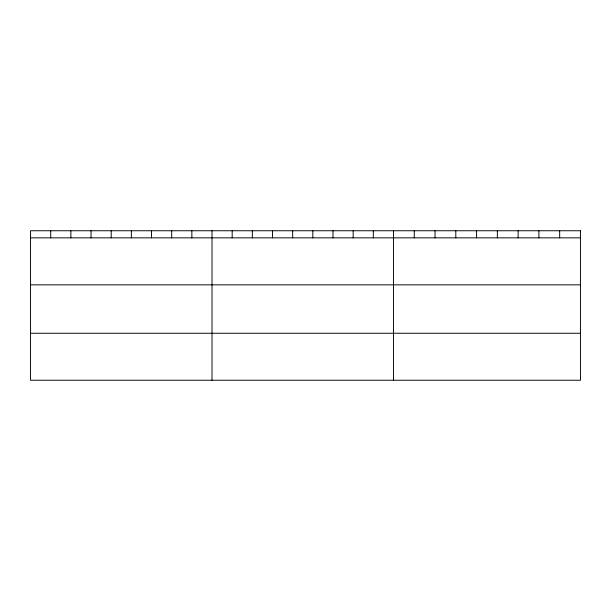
<?xml version="1.0" encoding="UTF-8"?>
<svg xmlns="http://www.w3.org/2000/svg" width="611" height="611" viewBox="0 0 611 611"><rect width="100%" height="100%" fill="white"/><g stroke="black" fill="none" stroke-linecap="round" stroke-linejoin="round"><path stroke-width="0.92" d="M30.55 237.847L580.45 237.847M30.55 284.841L580.45 284.841M30.55 333.255L580.45 333.255M559.676 230.752L559.676 237.847M538.902 230.752L538.902 237.847M518.128 230.752L518.128 237.847M497.354 230.752L497.354 237.847M476.58 230.752L476.58 237.847M455.806 230.752L455.806 237.847M435.032 230.752L435.032 237.847M414.258 230.752L414.258 237.847M393.484 230.752L393.484 380.248M373.321 230.752L373.321 237.847M353.158 230.752L353.158 237.847M332.995 230.752L332.995 237.847M312.832 230.752L312.832 237.847M292.669 230.752L292.669 237.847M272.506 230.752L272.506 237.847M252.343 230.752L252.343 237.847M232.18 230.752L232.18 237.847M212.017 230.752L212.017 380.248M191.854 230.752L191.854 237.847M171.691 230.752L171.691 237.847M151.528 230.752L151.528 237.847M131.365 230.752L131.365 237.847M111.202 230.752L111.202 237.847M91.039 230.752L91.039 237.847M70.876 230.752L70.876 237.847M50.713 230.752L50.713 237.847M580.45 230.752L30.55 230.752L30.55 380.248L580.45 380.248L580.45 230.752"/></g></svg>
